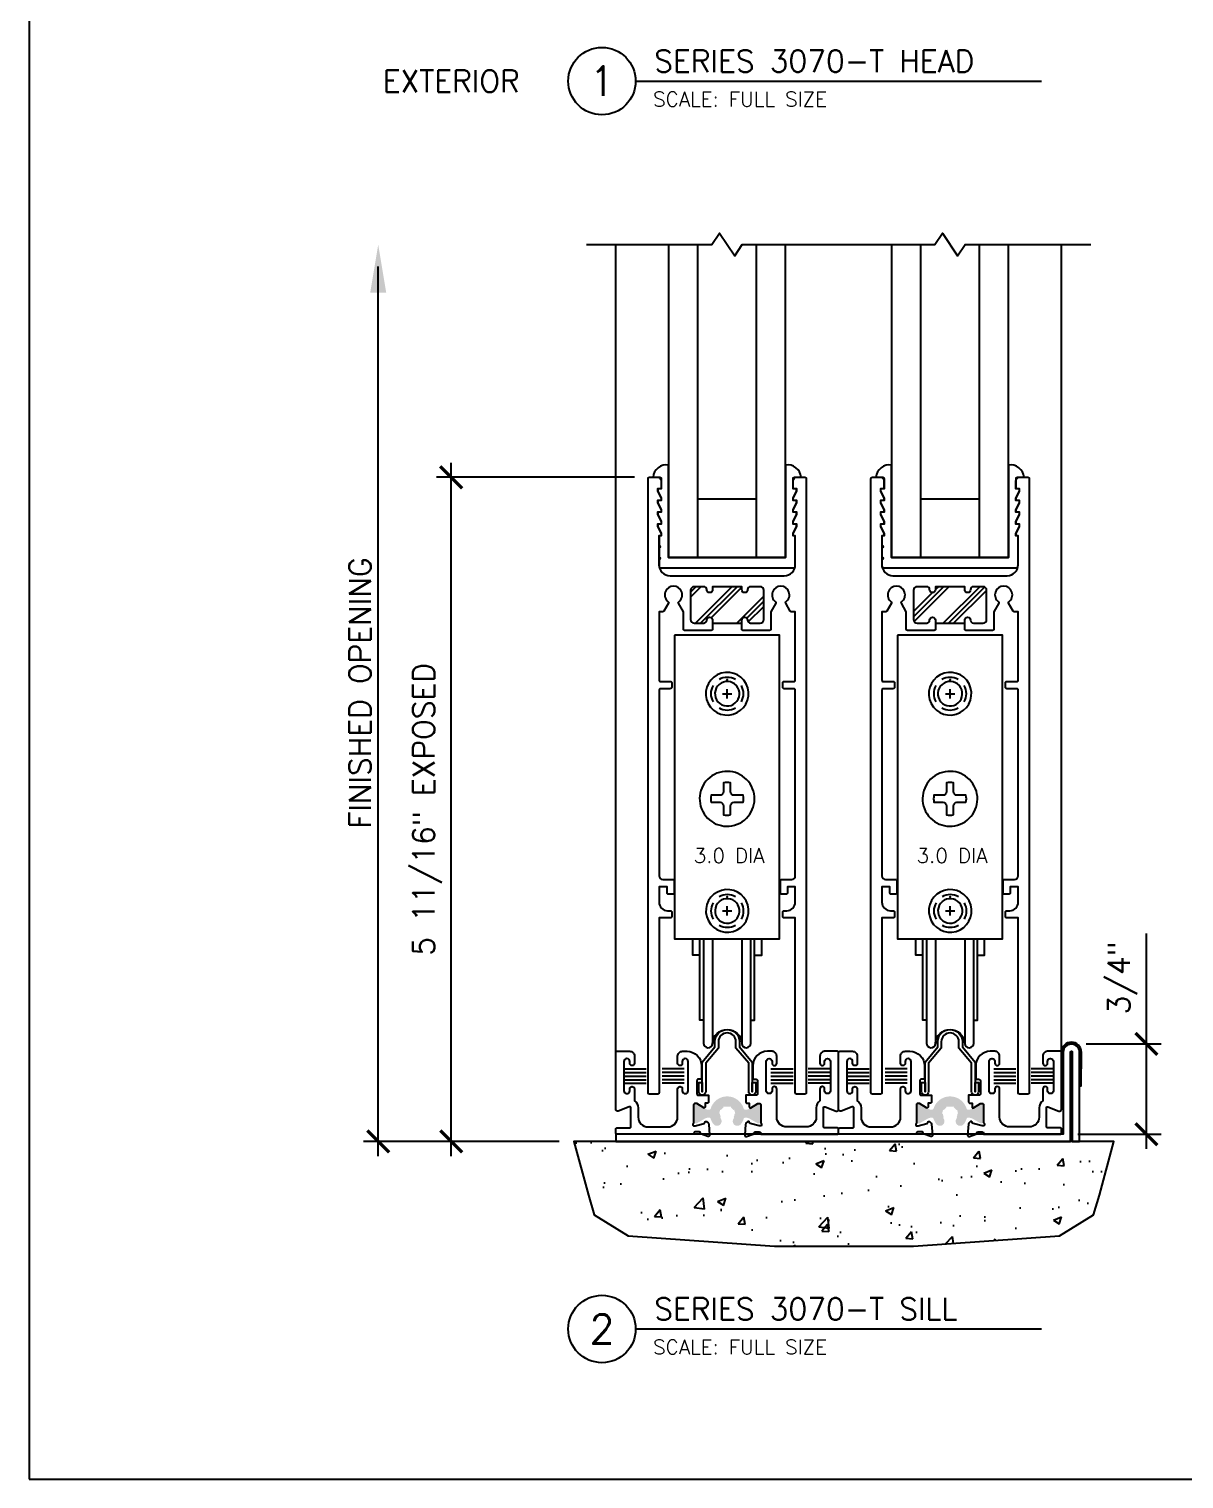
# Model space of a CAD drawing. Header units: inches. Extents: x 819.8 to 852.5, y 498 to 521.
# Drawn here: x 819.84 to 829.72, y 497.98 to 510.4 of the extents above; entities that cross this region are included whole.
import ezdxf
from ezdxf.enums import TextEntityAlignment as Align

# ---------------------------------------------------------------- set-up
doc = ezdxf.new("R2010")
doc.units = ezdxf.units.IN
doc.header["$MEASUREMENT"] = 0
for name, color, linetype in [('BREAK', 6, 'Continuous'), ('DIM', 140, 'Continuous'), ('DIM @ 1', 140, 'Continuous'), ('DTLBUBBLE', 6, 'Continuous'), ('FRAME', 1, 'Continuous'), ('GLASS', 7, 'Continuous'), ('HARDWARE', 7, 'Continuous'), ('HEM COVER', 140, 'Continuous'), ('I-STRUT', 7, 'Continuous'), ('SEAL', 7, 'Continuous'), ('SILL-PAN', 7, 'Continuous'), ('TEXT', 7, 'Continuous'), ('VENT', 5, 'Continuous'), ('WALL-CONDITION', 7, 'Continuous')]:
    doc.layers.add(name, color=color, linetype=linetype)
doc.layers.add('NO PLOT', color=40, linetype='Continuous', plot=False)
doc.layers.add('VIEWPORT LAYOUT', color=40, linetype='Continuous', plot=False)
doc.styles.get("Standard").update_dxf_attribs({"font": 'romans.shx'})
doc.dimstyles.new('1X1', dxfattribs={"dimtxt": 0.1875, "dimasz": 0.1875, "dimexe": 0.125, "dimexo": 0.125, "dimgap": 0.062, "dimtad": 1, "dimdec": 4, "dimzin": 11, "dimdsep": 46, "dimlunit": 5, "dimtxsty": 'Standard', "dimblk1": 'ARCHTICK', "dimblk2": 'ARCHTICK', "dimsah": 1, "dimcen": 0, "dimdle": 0.125, "dimadec": 0, "dimazin": 0, "dimtfac": 1, "dimtdec": 4, "dimtofl": 0, "dimtmove": 0, "dimatfit": 3, "dimldrblk": 'ARROW', "dimfxl": 0, "dimfrac": 2, "dimtolj": 1, "dimtzin": 0, "dimarcsym": 0})

# ---------------------------------------------------------------- blocks, each defined once
blk = doc.blocks.new('PAPER-SPACE')
blk.add_lwpolyline([(0, 0), (784.37, 0), (784.37, 553.2), (0, 553.2)], close=True)
blk = doc.blocks.new('3749-SILL')
at = {"layer": 'I-STRUT'}
h = blk.add_hatch(color=256, dxfattribs=at)
h.dxf.hatch_style = 1
edge = h.paths.add_edge_path()
edge.add_arc((0.954, -0.524), 0.0689, 60, 120, ccw=False)
edge.add_line((0.988, -0.464), (0.985, -0.469))
edge.add_arc((0.954, -0.524), 0.063, 30, 60, ccw=False)
edge.add_line((1.009, -0.493), (1.014, -0.49))
edge.add_arc((0.954, -0.524), 0.0689, 0, 30, ccw=False)
edge.add_line((1.023, -0.524), (1.017, -0.524))
edge.add_arc((0.954, -0.524), 0.063, -30, 0, ccw=False)
edge.add_line((1.009, -0.555), (1.014, -0.558))
edge.add_arc((0.954, -0.524), 0.0689, 323.1301, 330, ccw=False)
edge.add_arc((1.041, -0.589), 0.0394, 143.1301, 323.1301)
edge.add_arc((0.954, -0.524), 0.148, 323.1301, 343.8304)
edge.add_arc((1.103, -0.567), 0.00787, 90, 163.8304, ccw=False)
edge.add_line((1.103, -0.559), (1.125, -0.559))
edge.add_arc((1.125, -0.591), 0.0315, 60, 90, ccw=False)
edge.add_line((1.141, -0.564), (1.214, -0.606))
edge.add_arc((1.218, -0.599), 0.00787, 240, 270)
edge.add_line((1.218, -0.607), (1.226, -0.607))
edge.add_arc((1.226, -0.591), 0.0157, 270, 360)
edge.add_line((1.241, -0.591), (1.241, -0.457))
edge.add_arc((1.226, -0.457), 0.0157, 0, 90)
edge.add_line((1.226, -0.441), (1.218, -0.441))
edge.add_arc((1.218, -0.449), 0.00787, 90, 120)
edge.add_line((1.214, -0.442), (1.141, -0.484))
edge.add_arc((1.125, -0.457), 0.0315, 270, 300, ccw=False)
edge.add_line((1.125, -0.489), (1.103, -0.489))
edge.add_arc((1.103, -0.481), 0.00787, 196.1696, 270, ccw=False)
edge.add_arc((0.954, -0.524), 0.148, 16.1696, 90)
edge.add_arc((0.954, -0.524), 0.148, 90, 163.8304)
edge.add_arc((0.805, -0.481), 0.00787, 270, 343.8304, ccw=False)
edge.add_line((0.805, -0.489), (0.783, -0.489))
edge.add_arc((0.783, -0.457), 0.0315, 240, 270, ccw=False)
edge.add_line((0.767, -0.484), (0.694, -0.442))
edge.add_arc((0.69, -0.449), 0.00787, 60, 90)
edge.add_line((0.69, -0.441), (0.682, -0.441))
edge.add_arc((0.682, -0.457), 0.0157, 90, 180)
edge.add_line((0.667, -0.457), (0.667, -0.591))
edge.add_arc((0.682, -0.591), 0.0157, 180, 270)
edge.add_line((0.682, -0.607), (0.69, -0.607))
edge.add_arc((0.69, -0.599), 0.00787, 270, 300)
edge.add_line((0.694, -0.606), (0.767, -0.564))
edge.add_arc((0.783, -0.591), 0.0315, 90, 120, ccw=False)
edge.add_line((0.783, -0.559), (0.805, -0.559))
edge.add_arc((0.805, -0.567), 0.00787, 16.1696, 90, ccw=False)
edge.add_arc((0.954, -0.524), 0.148, 196.1696, 216.8699)
edge.add_arc((0.867, -0.589), 0.0394, 216.8699, 396.8699)
edge.add_arc((0.954, -0.524), 0.0689, 210, 216.8699, ccw=False)
edge.add_line((0.894, -0.558), (0.899, -0.555))
edge.add_arc((0.954, -0.524), 0.063, 180, 210, ccw=False)
edge.add_line((0.891, -0.524), (0.885, -0.524))
edge.add_arc((0.954, -0.524), 0.0689, 150, 180, ccw=False)
edge.add_line((0.894, -0.49), (0.899, -0.493))
edge.add_arc((0.954, -0.524), 0.063, 120, 150, ccw=False)
edge.add_line((0.923, -0.469), (0.92, -0.464))
for points in [[(0.53, -0.554), (0.53, -0.366), (0.53, -0.312, -0.414214), (0.55, -0.292), (0.551, -0.292, -0.414214), (0.57, -0.311), (0.57, -0.328, 0.414214), (0.594, -0.352), (0.595, -0.352, 0.414214), (0.62, -0.328), (0.62, -0.077, 0.414214), (0.595, -0.052), (0.594, -0.052, 0.414214), (0.57, -0.077), (0.57, -0.093, -0.414214), (0.551, -0.112), (0.55, -0.112, -0.414214), (0.53, -0.093), (0.53, -0.03, -0.414214), (0.57, 0.01), (0.593, 0.01), (0.61, 0.01, -0.414214), (0.735, -0.115), (0.735, -0.22, -0.414214), (0.725, -0.23), (0.705, -0.23, 0.414214), (0.695, -0.24), (0.695, -0.355, 0.414214), (0.705, -0.365), (0.795, -0.365), (0.795, -0.425, -0.414214), (0.785, -0.435), (0.765, -0.435), (0.765, -0.468, -0.585524), (0.753, -0.475), (0.693, -0.438, 0.137872), (0.687, -0.436), (0.678, -0.436, 0.414214), (0.667, -0.448), (0.667, -0.6, -0.213422), (0.663, -0.609, 0.6885), (0.671, -0.629), (0.677, -0.629, 0.065543), (0.68, -0.629), (0.756, -0.609, 0.267949), (0.764, -0.6), (0.765, -0.596, -0.57735), (0.778, -0.592), (0.793, -0.606, -0.176327), (0.796, -0.614), (0.804, -0.707, -0.548619), (0.788, -0.719), (0.733, -0.699, -0.263725), (0.725, -0.69, 0.359508), (0.714, -0.68), (0.678, -0.68, 0.414214), (0.667, -0.692), (0.667, -0.7), (0.01, -0.7, -0.414214), (0, -0.69), (0, -0.656, -0.414214), (0.01, -0.646), (0.12, -0.646, 0.414214), (0.13, -0.636), (0.13, -0.475, 0.528549), (0.116, -0.465), (0.022, -0.502, -0.528549), (0, -0.488), (0, 0, -0.414214), (0.01, 0.01), (0.12, 0.01, -0.414214), (0.16, -0.03), (0.16, -0.093, -0.414214), (0.141, -0.112), (0.139, -0.112, -0.414214), (0.12, -0.093), (0.12, -0.077, 0.414214), (0.096, -0.052), (0.095, -0.052, 0.414214), (0.07, -0.077), (0.07, -0.328, 0.414214), (0.095, -0.352), (0.096, -0.352, 0.414214), (0.12, -0.328), (0.12, -0.311, -0.414214), (0.139, -0.292), (0.14, -0.292, -0.414214), (0.16, -0.312), (0.16, -0.415, -0.250492), (0.192, -0.475), (0.192, -0.553, 0.414214), (0.277, -0.638), (0.445, -0.638, 0.414214), (0.53, -0.553)], [(1.378, -0.554), (1.378, -0.366), (1.378, -0.312, 0.414214), (1.358, -0.292), (1.358, -0.292, 0.414214), (1.338, -0.311), (1.338, -0.328, -0.414214), (1.314, -0.352), (1.312, -0.352, -0.414214), (1.288, -0.328), (1.288, -0.077, -0.414214), (1.312, -0.052), (1.314, -0.052, -0.414214), (1.338, -0.077), (1.338, -0.093, 0.414214), (1.358, -0.112), (1.359, -0.112, 0.414214), (1.378, -0.093), (1.378, -0.03, 0.414214), (1.338, 0.01), (1.315, 0.01), (1.298, 0.01, 0.414214), (1.173, -0.115), (1.173, -0.22, 0.414214), (1.183, -0.23), (1.203, -0.23, -0.414214), (1.213, -0.24), (1.213, -0.355, -0.414214), (1.203, -0.365), (1.113, -0.365), (1.113, -0.425, 0.414214), (1.123, -0.435), (1.143, -0.435), (1.143, -0.468, 0.585524), (1.155, -0.475), (1.215, -0.438, -0.137872), (1.221, -0.436), (1.23, -0.436, -0.414214), (1.241, -0.448), (1.241, -0.6, 0.213422), (1.245, -0.609, -0.6885), (1.237, -0.629), (1.231, -0.629, -0.065543), (1.228, -0.629), (1.152, -0.609, -0.267949), (1.144, -0.6), (1.143, -0.596, 0.57735), (1.13, -0.592), (1.115, -0.606, 0.176327), (1.112, -0.614), (1.104, -0.707, 0.548619), (1.12, -0.719), (1.175, -0.699, 0.263725), (1.183, -0.69, -0.359508), (1.194, -0.68), (1.23, -0.68, -0.414214), (1.241, -0.692), (1.241, -0.7), (1.898, -0.7, 0.414214), (1.908, -0.69), (1.908, -0.656, 0.414214), (1.898, -0.646), (1.788, -0.646, -0.414214), (1.778, -0.636), (1.778, -0.475, -0.528549), (1.792, -0.465), (1.886, -0.502, 0.528549), (1.908, -0.488), (1.908, 0, 0.414214), (1.898, 0.01), (1.788, 0.01, 0.414214), (1.748, -0.03), (1.748, -0.093, 0.414214), (1.768, -0.112), (1.769, -0.112, 0.414214), (1.788, -0.093), (1.788, -0.077, -0.414214), (1.812, -0.052), (1.813, -0.052, -0.414214), (1.838, -0.077), (1.838, -0.328, -0.414214), (1.813, -0.352), (1.812, -0.352, -0.414214), (1.788, -0.328), (1.788, -0.311, 0.414214), (1.769, -0.292), (1.768, -0.292, 0.414214), (1.748, -0.312), (1.748, -0.415, 0.250492), (1.716, -0.475), (1.716, -0.553, -0.414214), (1.631, -0.638), (1.463, -0.638, -0.414214), (1.378, -0.553)]]:
    blk.add_lwpolyline(points, format="xyb")
blk = doc.blocks.new('3310-Thermal Mammoth B Rail')
at = {"linetype": 'Continuous'}
h = blk.add_hatch(dxfattribs=at)
h.set_pattern_fill('PLAST', angle=-45, style=0)
h.paths.add_polyline_path([(-0.15, 0.324), (-0.151, 0.324, -0.414214), (-0.175, 0.348), (-0.175, 0.374), (-0.282, 0.374, 0.414214), (-0.313, 0.343), (-0.313, 0.093, 0.414214), (-0.282, 0.062), (-0.2, 0.062, 0.414214), (-0.175, 0.087), (-0.175, 0.088, -0.414214), (-0.151, 0.112), (-0.15, 0.112, -0.414214), (-0.125, 0.087), (-0.125, 0.062), (0.125, 0.062), (0.125, 0.087, -0.414214), (0.15, 0.112), (0.151, 0.112, -0.414214), (0.175, 0.088), (0.175, 0.087, 0.414214), (0.2, 0.062), (0.282, 0.062, 0.414214), (0.313, 0.093), (0.313, 0.343, 0.414214), (0.282, 0.374), (0.175, 0.374), (0.175, 0.348, -0.414214), (0.151, 0.324), (0.15, 0.324, -0.414214), (0.125, 0.349), (0.125, 0.374), (-0.125, 0.374), (-0.125, 0.349, -0.414214)])
at = {"color": 7}
for p, q in [((-0.125, 0.374), (0.125, 0.374)), ((0.125, 0.062), (-0.125, 0.062))]:
    blk.add_line(p, q, dxfattribs=at)
at = {"ltscale": 0.25}
blk.add_lwpolyline([(0.512, -2.4), (0.486, -2.4, 0.414214), (0.476, -2.41), (0.476, -2.452, 0.414214), (0.486, -2.462), (0.584, -2.462), (0.584, -3.96, 0.414214), (0.594, -3.97), (0.668, -3.97, 0.414214), (0.678, -3.96), (0.678, 1.301, 0.414214), (0.668, 1.311), (0.576, 1.311, 0.414214), (0.566, 1.301), (0.566, 1.211), (0.596, 1.211), (0.596, 1.191), (0.566, 1.131), (0.566, 1.111), (0.596, 1.111), (0.596, 1.091), (0.566, 1.031), (0.566, 1.011), (0.596, 1.011), (0.596, 0.991), (0.566, 0.931), (0.566, 0.911), (0.596, 0.911), (0.596, 0.891), (0.566, 0.831), (0.566, 0.811), (0.584, 0.811), (0.584, 0.726, 1), (0.584, 0.706), (0.584, 0.626, 1), (0.584, 0.606), (0.584, 0.562, -0.414214), (0.49, 0.468), (0.001, 0.468), (-0.488, 0.468, -0.414214), (-0.582, 0.562), (-0.582, 0.811), (-0.564, 0.811), (-0.564, 0.831), (-0.594, 0.891), (-0.594, 0.911), (-0.564, 0.911), (-0.564, 0.931), (-0.594, 0.991), (-0.594, 1.011), (-0.564, 1.011), (-0.564, 1.031), (-0.594, 1.091), (-0.594, 1.111), (-0.564, 1.111), (-0.564, 1.131), (-0.594, 1.191), (-0.594, 1.211), (-0.564, 1.211), (-0.564, 1.301, 0.414214), (-0.574, 1.311), (-0.666, 1.311, 0.414214), (-0.676, 1.301), (-0.676, -3.96, 0.414214), (-0.666, -3.97), (-0.592, -3.97, 0.414214), (-0.582, -3.96), (-0.582, -2.462), (-0.484, -2.462, 0.414214), (-0.474, -2.452), (-0.474, -2.41, 0.414214), (-0.484, -2.4), (-0.51, -2.4, -0.414214), (-0.582, -2.328), (-0.582, -2.195), (-0.514, -2.195), (-0.514, -2.248, 0.414214), (-0.504, -2.258), (-0.464, -2.258, 0.414214), (-0.454, -2.248), (-0.454, -2.143, 0.414214), (-0.464, -2.133), (-0.551, -2.133, -0.414214), (-0.582, -2.102), (-0.582, -0.509, -0.414214), (-0.572, -0.499), (-0.484, -0.499, 0.414214), (-0.474, -0.489), (-0.474, -0.447, 0.414214), (-0.484, -0.437), (-0.572, -0.437, -0.414214), (-0.582, -0.427), (-0.582, 0.16), (-0.547, 0.16, 0.267949), (-0.539, 0.165), (-0.5, 0.232, 0.380082), (-0.502, 0.245, -3.00994), (-0.413, 0.245, 0.380082), (-0.415, 0.232), (-0.374, 0.16), (-0.374, 0.01, 0.414214), (-0.364, 0), (-0.134, 0, 0.414214), (-0.124, 0.01), (-0.124, 0.087, 0.414214), (-0.149, 0.112, 0.414214), (-0.174, 0.087, -0.414214), (-0.199, 0.062), (-0.281, 0.062, -0.414214), (-0.312, 0.093), (-0.312, 0.343, -0.414214), (-0.281, 0.374), (-0.199, 0.374, -0.414214), (-0.174, 0.349, 0.414214), (-0.149, 0.324, 0.414214), (-0.124, 0.349), (-0.124, 0.374), (0.001, 0.374), (0.126, 0.374), (0.126, 0.349, 0.414214), (0.151, 0.324, 0.414214), (0.176, 0.349, -0.414214), (0.201, 0.374), (0.283, 0.374, -0.414214), (0.314, 0.343), (0.314, 0.093, -0.414214), (0.283, 0.062), (0.201, 0.062, -0.414214), (0.176, 0.087, 0.414214), (0.151, 0.112, 0.414214), (0.126, 0.087), (0.126, 0.01, 0.414214), (0.136, 0), (0.366, 0, 0.414214), (0.376, 0.01), (0.376, 0.16), (0.418, 0.232, 0.380082), (0.416, 0.245, -3.00994), (0.505, 0.245, 0.380082), (0.503, 0.232), (0.542, 0.165, 0.267949), (0.55, 0.16), (0.584, 0.16), (0.584, -0.427, -0.414214), (0.574, -0.437), (0.486, -0.437, 0.414214), (0.476, -0.447), (0.476, -0.489, 0.414214), (0.486, -0.499), (0.574, -0.499, -0.414214), (0.584, -0.509), (0.584, -2.102, -0.414214), (0.553, -2.133), (0.466, -2.133, 0.414214), (0.456, -2.143), (0.456, -2.248, 0.414214), (0.466, -2.258), (0.506, -2.258, 0.414214), (0.516, -2.248), (0.516, -2.195), (0.584, -2.195), (0.584, -2.328, -0.414214)], format="xyb", close=True, dxfattribs=at)
blk = doc.blocks.new('FW1020 STD SILL')
blk.add_lwpolyline([(0.075, 0.457, 1), (-0.075, 0.457), (-0.075, 0.402), (-0.184, 0.272), (-0.184, 0.03, -1), (-0.244, 0.03), (-0.244, 0.109), (-0.214, 0.109), (-0.214, 0.027), (-0.214, 0.283), (-0.105, 0.413), (-0.105, 0.457, -1), (0.105, 0.457), (0.105, 0.413), (0.214, 0.283), (0.214, 0.027), (0.214, 0.109), (0.244, 0.109), (0.244, 0.03, -1), (0.184, 0.03), (0.184, 0.272), (0.075, 0.402)], format="xyb", close=True)
blk = doc.blocks.new('A$C5A66615D')
for p, q in [((0.19, 0.124), (0, 0.124)), ((0.19, 0.093), (0, 0.093)), ((0.19, 0.062), (0, 0.062)), ((0.19, 0.031), (0, 0.031)), ((0.19, 0), (0, 0))]:
    blk.add_line(p, q)
blk = doc.blocks.new('*U97')
at = {"layer": 'HARDWARE', "linetype": 'Continuous'}
for p, q in [((0.954, 3.032), (0.954, 3.112)), ((0.914, 3.072), (0.994, 3.072)), ((0.955, 1.172), (0.955, 1.252)), ((0.915, 1.212), (0.995, 1.212))]:
    blk.add_line(p, q, dxfattribs=at)
at = {"layer": 'HARDWARE', "color": 7}
blk.add_lwpolyline([(0.503, 3.572), (0.503, 0.972), (1.403, 0.972), (1.403, 3.572)], close=True, dxfattribs=at)
blk.add_lwpolyline([(0.983, 2.035), (0.983, 2.112, -0.414214), (1.013, 2.142), (1.09, 2.142, 0.108189), (1.09, 2.202), (1.013, 2.202, -0.414214), (0.983, 2.232), (0.983, 2.309, 0.108189), (0.923, 2.309), (0.923, 2.232, -0.414214), (0.893, 2.202), (0.816, 2.202, 0.108189), (0.816, 2.142), (0.893, 2.142, -0.414214), (0.923, 2.112), (0.923, 2.035, 0.108189)], format="xyb", close=True, dxfattribs=at)
for points in [[(0.722, 0.832), (0.66, 0.832), (0.66, 0.972)], [(0.751, 0.278), (0.72, 0.278), (0.72, 0.972)], [(0.829, 0.972), (0.829, 0.078)], [(1.079, 0.972), (1.079, 0.078)], [(1.157, 0.278), (1.188, 0.278), (1.188, 0.972)], [(1.188, 0.832), (1.25, 0.832), (1.25, 0.972)]]:
    blk.add_lwpolyline(points, dxfattribs=at)
blk.add_lwpolyline([(0.751, 0.972), (0.751, 0.08, 0.97561), (0.829, 0.078, -0.9518), (1.079, 0.078, 0.97561), (1.157, 0.08), (1.157, 0.972)], format="xyb", dxfattribs=at)
for centre, radius, start, end in [((0.954, 3.072), 0.183, 106.169, 106.1378), ((0.954, 3.072), 0.105, 131.0231, 130.9828), ((0.953, 2.172), 0.235, 117.4668, 117.4309), ((0.955, 1.212), 0.183, 106.169, 106.1378), ((0.955, 1.212), 0.105, 131.0231, 130.9828)]:
    blk.add_arc(centre, radius, start, end, dxfattribs=at)
at = {"layer": 'HARDWARE', "color": 7, "linetype": 'Continuous'}
for centre, start, end in [((0.954, 3.072), 150, 210), ((0.954, 3.072), 60, 120), ((0.954, 3.072), 330, 30), ((0.954, 3.072), 240, 300), ((0.955, 1.212), 150, 210), ((0.955, 1.212), 60, 120), ((0.955, 1.212), 330, 30), ((0.955, 1.212), 240, 300)]:
    blk.add_arc(centre, 0.14, start, end, dxfattribs=at)
at = {"layer": 'HARDWARE', "color": 7, "linetype": 'ByBlock'}
for p in [(0.954, 3.192), (0.955, 1.332)]:
    blk.add_point(p, dxfattribs=at)
at = {"layer": 'FRAME'}
blk.add_blockref('3749-SILL', (0, 0), dxfattribs=at)
at = {"layer": 'HARDWARE'}
blk.add_blockref('FW1020 STD SILL', (0.954, -0.365), dxfattribs=at)
at = {"layer": 'SEAL', "xscale": -1}
for p in [(0.26, -0.264), (1.518, -0.264)]:
    blk.add_blockref('A$C5A66615D', p, dxfattribs=at)
at = {"layer": 'SEAL'}
for p in [(0.397, -0.264), (1.648, -0.264)]:
    blk.add_blockref('A$C5A66615D', p, dxfattribs=at)
at = {"layer": 'VENT', "xscale": -1}
blk.add_blockref('3310-Thermal Mammoth B Rail', (0.955, 3.614), dxfattribs=at)
at = {"layer": 'HARDWARE'}
blk.add_text('3.0 DIA', height=0.125, dxfattribs=at).set_placement((0.97, 1.623), align=Align.CENTER)
blk = doc.blocks.new('*U164')
blk.add_lwpolyline([(1.179, 0.5), (1.161, 0.5), (1.161, 0.48), (1.191, 0.42), (1.191, 0.4), (1.161, 0.4), (1.161, 0.38), (1.191, 0.32), (1.191, 0.3), (1.161, 0.3), (1.161, 0.28), (1.191, 0.22), (1.191, 0.2), (1.161, 0.2), (1.161, 0.18), (1.191, 0.12), (1.191, 0.1), (1.161, 0.1), (1.161, 0.031, 0.414214), (1.192, 0), (1.23, 0, -0.438024), (1.096, -0.105), (1.096, 0.687), (0.096, 0.687), (0.096, -0.105, -0.438024), (-0.038, 0), (0, 0, 0.414214), (0.031, 0.031), (0.031, 0.1), (0.001, 0.1), (0.001, 0.12), (0.031, 0.18), (0.031, 0.2), (0.001, 0.2), (0.001, 0.22), (0.031, 0.28), (0.031, 0.3), (0.001, 0.3), (0.001, 0.32), (0.031, 0.38), (0.031, 0.4), (0.001, 0.4), (0.001, 0.42), (0.031, 0.48), (0.031, 0.5), (0.013, 0.5), (0.013, 0.713), (0.013, 0.749, -0.072616), (0.017, 0.776), (1.175, 0.776, -0.072616), (1.179, 0.749), (1.179, 0.713)], format="xyb", close=True)
at = {"layer": 'GLASS'}
for p, q in [((0.096, -1.993), (0.096, 0.687)), ((0.096, 0.687), (1.096, 0.687)), ((0.346, 0.687), (0.346, -1.993)), ((0.846, -1.993), (0.846, 0.687)), ((1.096, 0.687), (1.096, -1.993)), ((0.846, 0.187), (0.346, 0.187))]:
    blk.add_line(p, q, dxfattribs=at)
blk = doc.blocks.new('*U163')
blk.add_lwpolyline([(1.179, 0.5), (1.161, 0.5), (1.161, 0.48), (1.191, 0.42), (1.191, 0.4), (1.161, 0.4), (1.161, 0.38), (1.191, 0.32), (1.191, 0.3), (1.161, 0.3), (1.161, 0.28), (1.191, 0.22), (1.191, 0.2), (1.161, 0.2), (1.161, 0.18), (1.191, 0.12), (1.191, 0.1), (1.161, 0.1), (1.161, 0.031, 0.414214), (1.192, 0), (1.23, 0, -0.438024), (1.096, -0.105), (1.096, 0.687), (0.096, 0.687), (0.096, -0.105, -0.438024), (-0.038, 0), (0, 0, 0.414214), (0.031, 0.031), (0.031, 0.1), (0.001, 0.1), (0.001, 0.12), (0.031, 0.18), (0.031, 0.2), (0.001, 0.2), (0.001, 0.22), (0.031, 0.28), (0.031, 0.3), (0.001, 0.3), (0.001, 0.32), (0.031, 0.38), (0.031, 0.4), (0.001, 0.4), (0.001, 0.42), (0.031, 0.48), (0.031, 0.5), (0.013, 0.5), (0.013, 0.713), (0.013, 0.749, -0.072616), (0.017, 0.776), (1.175, 0.776, -0.072616), (1.179, 0.749), (1.179, 0.713)], format="xyb", close=True)
at = {"layer": 'GLASS'}
for p, q in [((0.096, -1.993), (0.096, 0.687)), ((0.096, 0.687), (1.096, 0.687)), ((0.346, 0.687), (0.346, -1.993)), ((0.846, -1.993), (0.846, 0.687)), ((1.096, 0.687), (1.096, -1.993)), ((0.846, 0.187), (0.346, 0.187))]:
    blk.add_line(p, q, dxfattribs=at)
blk = doc.blocks.new('CAP')
at = {"layer": 'HEM COVER'}
blk.add_lwpolyline([(-0.085, 0), (-0.0845, -0.29), (-0.0695, -0.29), (-0.07, 0, -1), (0.07, 0), (0.0695, -0.29), (0.0845, -0.29), (0.085, 0, 1)], format="xyb", close=True, dxfattribs=at)
blk = doc.blocks.new('_ARCHTICK')
at = {"color": 0, "linetype": 'ByBlock', "const_width": 0.15}
blk.add_lwpolyline([(-0.5, -0.5), (0.5, 0.5)], dxfattribs=at)
blk = doc.blocks.new('*D140')
at = {"layer": 'DEFPOINTS', "color": 0}
for p in [(823.451, 506.56), (825.145, 506.56), (824.501, 500.873)]:
    blk.add_point(p, dxfattribs=at)
at = {"layer": 'DIM', "color": 0, "lineweight": -2}
for p, q in [((823.451, 500.748), (823.451, 506.685)), ((825.02, 506.56), (823.326, 506.56)), ((824.376, 500.873), (823.326, 500.873))]:
    blk.add_line(p, q, dxfattribs=at)
at = {"layer": 'DIM', "color": 0, "lineweight": -2, "xscale": 0.1875, "yscale": 0.1875, "zscale": 0.1875}
for p, rotation in [((823.451, 506.56), 90), ((823.451, 500.873), 270)]:
    blk.add_blockref('_ARCHTICK', p, dxfattribs=dict(at, rotation=rotation))
at = {"layer": 'DIM', "color": 0, "insert": (823.246, 503.717), "char_height": 0.1875, "attachment_point": 5, "rotation": 90}
blk.add_mtext('\\A1;5 11/16" EXPOSED', dxfattribs=at)
blk = doc.blocks.new('ARROW')
at = {"color": 0, "linetype": 'ByBlock'}
blk.add_solid([(-2.197, -0.366), (-2.197, 0.366), (0, 0)], dxfattribs=at)
at = {"layer": 'DEFPOINTS', "color": 0, "linetype": 'ByBlock'}
blk.add_point((0, 0), dxfattribs=at)
blk = doc.blocks.new('*D143')
at = {"layer": 'DEFPOINTS', "color": 0}
for p in [(828.76, 501.708), (829.402, 501.708), (828.69, 500.935)]:
    blk.add_point(p, dxfattribs=at)
at = {"layer": 'DIM', "color": 0, "lineweight": -2}
for p, q in [((829.402, 501.708), (829.402, 502.653)), ((828.885, 501.708), (829.527, 501.708)), ((829.402, 500.81), (829.402, 501.708)), ((828.815, 500.935), (829.527, 500.935))]:
    blk.add_line(p, q, dxfattribs=at)
at = {"layer": 'DIM', "color": 0, "lineweight": -2, "xscale": 0.1875, "yscale": 0.1875, "zscale": 0.1875}
for p, rotation in [((829.402, 501.708), 90), ((829.402, 500.935), 270)]:
    blk.add_blockref('_ARCHTICK', p, dxfattribs=dict(at, rotation=rotation))
at = {"layer": 'DIM', "color": 0, "insert": (829.197, 502.274), "char_height": 0.1875, "attachment_point": 5, "rotation": 90}
blk.add_mtext('\\A1;3/4"', dxfattribs=at)
blk = doc.blocks.new('*D173')
at = {"layer": 'DEFPOINTS', "color": 0}
for p in [(822.826, 508.553), (824.608, 508.553), (824.501, 500.873)]:
    blk.add_point(p, dxfattribs=at)
at = {"layer": 'DIM', "color": 0, "lineweight": -2}
for p, q in [((822.826, 500.748), (822.826, 508.366)), ((824.376, 500.873), (822.701, 500.873))]:
    blk.add_line(p, q, dxfattribs=at)
at = {"layer": 'DIM', "color": 0, "lineweight": -2, "xscale": 0.1875, "yscale": 0.1875, "zscale": 0.1875}
for name, p, rotation in [('ARROW', (822.826, 508.553), 90), ('_ARCHTICK', (822.826, 500.873), 270)]:
    blk.add_blockref(name, p, dxfattribs=dict(at, rotation=rotation))
at = {"layer": 'DIM', "color": 0, "insert": (822.67, 504.713), "char_height": 0.1875, "attachment_point": 5, "rotation": 90}
blk.add_mtext('\\A1;FINISHED OPENING', dxfattribs=at)

msp = doc.modelspace()

# ---------------------------------------------------------------- hatches: boundary and pattern name
at = {"layer": 'WALL-CONDITION'}
h = msp.add_hatch(dxfattribs=at)
h.set_pattern_fill('AR-CONC', color=256, scale=0.1, style=0)
h.set_pattern_definition([(50, (-156.8813, 89.57593), (0.71726018, -0.06275213), [0.075, -0.825]), (355, (-156.8813, 89.5759), (-0.13875133, 0.75219213), [0.06, -0.66]), (100.4514, (-156.8215, 89.5707), (0.5785094, 0.68943954), [0.0637402, -0.7011421]), (46.1842, (-156.8813, 89.7759), (1.06724105, -0.165519), [0.1125, -1.2375]), (96.6356, (-156.7923, 89.7621), (0.9346627, 0.9741179), [0.0956103, -1.051713]), (351.1842, (-156.8813, 89.7759), (0.934662, 0.9741186), [0.09, -0.99]), (21, (-156.7813, 89.72593), (0.59690705, -0.4026189), [0.075, -0.825]), (326, (-156.7813, 89.7259), (0.24331533, 0.72515005), [0.06, -0.66]), (71.4514, (-156.7315, 89.6924), (0.84022263, 0.3225305), [0.0637402, -0.7011421]), (37.5, (-156.88127, 89.57593), (0.012159855, 0.332893854), [0, -0.652, 0, -0.67, 0, -0.6625]), (7.5, (-156.88127, 89.57593), (0.26306954, 0.39441171), [0, -0.382, 0, -0.637, 0, -0.2525]), (327.5, (-157.10427, 89.57593), (0.533822436, -0.02255487), [0, -0.25, 0, -0.78, 0, -1.035]), (317.5, (-157.20427, 89.57593), (0.58318617, 0.10010498), [0, -0.325, 0, -0.518, 0, -0.735])])
h.paths.add_polyline_path([(827.40736, 499.97596), (828.659, 500.06588), (828.94957, 500.24364), (828.99877, 500.4124), (829.12377, 500.87303), (824.50111, 500.87303), (824.62611, 500.4124), (824.67531, 500.24364), (824.96588, 500.06588), (826.21752, 499.97596)])

# ---------------------------------------------------------------- linework, layer by layer
at = {"layer": 'BREAK'}
msp.add_lwpolyline([(824.6082, 508.55335), (825.68169, 508.55335), (825.74694, 508.65161), (825.87745, 508.45509), (825.94271, 508.55335), (827.58968, 508.55335), (827.65494, 508.65161), (827.78545, 508.45509), (827.85071, 508.55335), (828.92517, 508.55335)], dxfattribs=at)
at = {"layer": 'DTLBUBBLE'}
for p, q in [((825.02967, 509.9522), (828.50273, 509.9522)), ((825.02967, 499.2673), (828.50273, 499.2673))]:
    msp.add_line(p, q, dxfattribs=at)
at = {"layer": 'FRAME'}
for points in [[(824.85917, 501.63503), (824.85917, 508.55335)], [(828.67517, 501.63503), (828.67517, 508.55335)]]:
    msp.add_lwpolyline(points, dxfattribs=at)
at = {"layer": 'NO PLOT'}
for centre in [(824.74128, 509.9522), (824.74128, 499.2673)]:
    msp.add_circle(centre, 0.28838, dxfattribs=at)
at = {"layer": 'SILL-PAN'}
msp.add_lwpolyline([(824.85917, 500.93503), (824.85917, 500.87303), (828.75217, 500.87303), (828.75217, 501.63803, -1), (828.76717, 501.63803), (828.76717, 500.87303), (828.82917, 500.87303), (828.82917, 501.63803, 1), (828.69017, 501.63803), (828.69017, 500.93503), (824.85917, 500.93503)], format="xyb", dxfattribs=at)
at = {"layer": 'WALL-CONDITION'}
msp.add_lwpolyline([(827.40736, 499.97596), (828.659, 500.06588), (828.94957, 500.24364), (828.99877, 500.4124), (829.12377, 500.87303), (824.50111, 500.87303), (824.62611, 500.4124), (824.67531, 500.24364), (824.96588, 500.06588), (826.21752, 499.97596)], close=True, dxfattribs=at)

# ---------------------------------------------------------------- block references
at = {"layer": 'DIM'}
msp.add_blockref('CAP', (828.75967, 501.63803), dxfattribs=at)
at = {"layer": 'FRAME'}
for p in [(824.85917, 501.63503), (826.76717, 501.63503)]:
    msp.add_blockref('*U97', p, dxfattribs=at)
at = {"layer": 'GLASS', "xscale": -1, "rotation": 180}
for name, p in [('*U164', (825.2162, 506.56003)), ('*U163', (827.1242, 506.56003))]:
    msp.add_blockref(name, p, dxfattribs=at)
at = {"layer": 'VIEWPORT LAYOUT', "xscale": 0.04166666666, "yscale": 0.04166666666, "zscale": 0.04166666666}
msp.add_blockref('PAPER-SPACE', (819.83677, 497.98289), dxfattribs=at)

# ---------------------------------------------------------------- texts
at = {"layer": 'NO PLOT'}
for s, p in [('1', (824.74216, 509.82762)), ('2', (824.74216, 499.14272))]:
    msp.add_text(s, height=0.25, dxfattribs=at).set_placement(p, align=Align.CENTER)
for p in [(825.17866, 509.73533), (825.17866, 499.05043)]:
    msp.add_text('SCALE: FULL SIZE', height=0.125, dxfattribs=at).set_placement(p)
at = {"layer": 'TEXT'}
msp.add_text('EXTERIOR', height=0.1875, dxfattribs=at).set_placement((823.45117, 509.9522), align=Align.MIDDLE_CENTER)
at = {"layer": 'TEXT', "char_height": 0.1875, "width": 12.21552, "attachment_point": 7}
for s, insert in [('SERIES 3070-T HEAD', (825.18867, 510.03019)), ('SERIES 3070-T SILL', (825.18867, 499.34529))]:
    msp.add_mtext(s, dxfattribs=dict(at, insert=insert))

# ---------------------------------------------------------------- dimensions: what is measured, and where the dimension line sits
at = {"layer": 'DIM'}
dim = msp.add_linear_dim(base=(823.45117, 506.56003), p1=(824.50111, 500.87303), p2=(825.1452, 506.56003), angle=90, text='<> EXPOSED', dimstyle='1X1', override={"dimpost": '"'}, dxfattribs=at)
dim.commit()
dim.dimension.update_dxf_attribs({"geometry": '*D140', "text_midpoint": (823.24631, 503.71653)})
dim = msp.add_linear_dim(base=(829.40197, 501.70753), p1=(828.69017, 500.93503), p2=(828.75967, 501.70753), angle=90, dimstyle='1X1', override={"dimpost": '"'}, dxfattribs=at)
dim.commit()
dim.dimension.update_dxf_attribs({"geometry": '*D143', "text_midpoint": (829.40197, 502.274), "dimtype": 160})
at = {"layer": 'DIM @ 1'}
dim = msp.add_linear_dim(base=(822.82617, 508.55335), p1=(824.50111, 500.87303), p2=(824.6082, 508.55335), angle=90, text='FINISHED OPENING', dimstyle='1X1', override={"dimscale": 1, "dimpost": '"', "dimblk2": 'ARROW', "dimse2": 1, "dimtix": 0, "dimtofl": 0, "dimtmove": 0, "dimatfit": 3}, dxfattribs=at)
dim.commit()
dim.dimension.update_dxf_attribs({"geometry": '*D173', "text_midpoint": (822.82617, 504.71319), "dimtype": 128})

doc.saveas('drawing.dxf')
